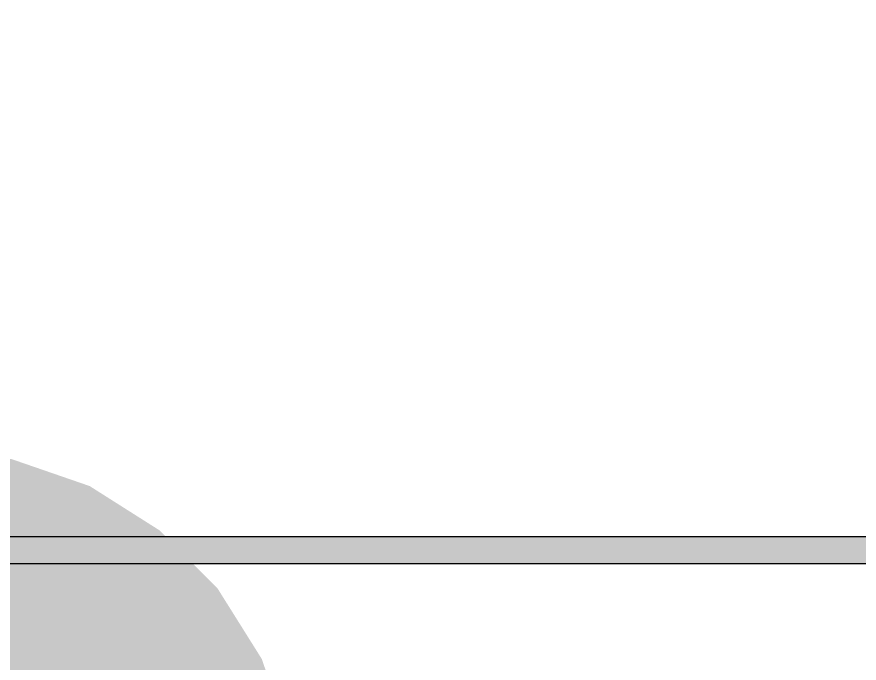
# Model space of a CAD drawing. Extents: x 171 to 1038, y -1303 to 275.
# Drawn here: x 243.99 to 275.4, y 136.36 to 160.44 of the extents above; entities that cross this region are included whole.
import ezdxf

# ---------------------------------------------------------------- set-up
doc = ezdxf.new("R2010")
doc.units = 0
doc.header["$LTSCALE"] = 12
doc.header["$MEASUREMENT"] = 0
for name, color, linetype in [('GREEN', 84, 'CONTINUOUS'), ('L25', 1, 'CONTINUOUS'), ('L35', 3, 'CONTINUOUS')]:
    doc.layers.add(name, color=color, linetype=linetype)

msp = doc.modelspace()

# ---------------------------------------------------------------- hatches: boundary and pattern name
at = {"layer": 'GREEN'}
h = msp.add_hatch(color=256, dxfattribs=at)
h.paths.add_polyline_path([(254.467, 101.947), (254.441, 101.947)], flags=16)
edge = h.paths.add_edge_path()
edge.add_line((246.76, 103.055), (254.467, 103.055))
edge.add_line((254.467, 103.055), (254.467, 101.947))
edge.add_line((254.132, 98.879), (254.467, 101.947))
edge.add_line((254.132, 98.879), (253.127, 95.967))
edge.add_line((253.127, 95.967), (251.477, 93.363))
edge.add_line((251.477, 93.363), (249.312, 91.172))
edge.add_line((249.312, 91.172), (246.708, 89.523))
edge.add_line((246.708, 89.523), (243.796, 88.517))
edge.add_line((243.796, 88.517), (240.729, 88.182))
edge.add_line((240.729, 88.182), (237.481, 88.595))
edge.add_line((237.481, 88.595), (234.413, 89.755))
edge.add_line((234.413, 89.755), (231.733, 91.61))
edge.add_line((231.733, 91.61), (229.593, 94.085))
edge.add_line((229.593, 94.085), (228.098, 96.998))
edge.add_line((228.098, 96.998), (226.165, 103.261))
edge.add_line((226.165, 103.261), (225.005, 109.705))
edge.add_line((225.005, 109.705), (224.619, 116.252))
edge.add_line((224.619, 116.252), (225.005, 122.773))
edge.add_line((225.005, 122.773), (226.165, 129.217))
edge.add_line((226.165, 129.217), (228.098, 135.481))
edge.add_line((228.098, 135.481), (229.593, 138.393))
edge.add_line((229.593, 138.393), (231.733, 140.868))
edge.add_line((231.733, 140.868), (234.413, 142.724))
edge.add_line((234.413, 142.724), (237.481, 143.909))
edge.add_line((237.481, 143.909), (240.729, 144.296))
edge.add_line((240.729, 144.296), (243.796, 143.961))
edge.add_line((243.796, 143.961), (246.708, 142.956))
edge.add_line((246.708, 142.956), (249.312, 141.306))
edge.add_line((249.312, 141.306), (251.477, 139.141))
edge.add_line((251.477, 139.141), (253.127, 136.512))
edge.add_line((253.127, 136.512), (254.132, 133.599))
edge.add_line((254.132, 133.599), (254.467, 130.532))
edge.add_line((254.467, 130.532), (246.76, 130.532))
edge.add_line((246.76, 130.532), (246.322, 132.852))
edge.add_line((246.322, 132.852), (245.007, 134.836))
edge.add_line((245.007, 134.836), (243.048, 136.151))
edge.add_line((243.048, 136.151), (240.729, 136.589))
edge.add_line((240.729, 136.589), (238.409, 136.125))
edge.add_line((238.409, 136.125), (236.476, 134.759))
edge.add_line((236.476, 134.759), (235.238, 132.749))
edge.add_line((235.238, 132.749), (233.408, 126.279))
edge.add_line((233.408, 126.279), (232.48, 119.603))
edge.add_line((232.48, 119.603), (232.48, 112.875))
edge.add_line((232.48, 112.875), (233.408, 106.225))
edge.add_line((233.408, 106.225), (235.238, 99.756))
edge.add_line((235.238, 99.756), (236.476, 97.719))
edge.add_line((236.476, 97.719), (238.409, 96.379))
edge.add_line((238.409, 96.379), (240.729, 95.889))
edge.add_line((240.729, 95.889), (243.048, 96.353))
edge.add_line((243.048, 96.353), (245.007, 97.668))
edge.add_line((245.007, 97.668), (246.322, 99.627))
edge.add_line((246.322, 99.627), (246.76, 101.947))
edge.add_line((246.76, 101.947), (246.76, 103.055))
edge = h.paths.add_edge_path(flags=16)
edge.add_line((254.467, 103.055), (254.441, 103.055))
edge.add_line((240.729, 144.296), (240.703, 144.296))
edge.add_line((228.098, 135.481), (228.073, 135.481))
edge.add_line((228.098, 96.998), (228.073, 96.998))
edge.add_line((240.729, 88.182), (240.703, 88.182))
at = {"layer": 'L25'}
h = msp.add_hatch(color=256, dxfattribs=at)
edge = h.paths.add_edge_path(flags=16)
edge.add_line((333.08, 141.06), (203.08, 141.06))
edge.add_arc((203.08, 150.06), 9, 180, 270, ccw=False)
edge.add_line((194.08, 150.06), (194.08, 265.06))
edge.add_arc((203.08, 265.06), 9, 90, 180, ccw=False)
edge.add_line((203.08, 274.06), (333.08, 274.06))
edge.add_arc((333.08, 265.06), 9, 0, 90, ccw=False)
edge.add_line((342.08, 265.06), (342.08, 150.06))
edge.add_arc((333.08, 150.06), 9, -90, 0, ccw=False)
edge = h.paths.add_edge_path()
edge.add_line((333.08, 140.06), (203.08, 140.06))
edge.add_arc((203.08, 150.06), 10, 180, 270, ccw=False)
edge.add_line((193.08, 150.06), (193.08, 265.06))
edge.add_arc((203.08, 265.06), 10, 90, 180, ccw=False)
edge.add_line((203.08, 275.06), (333.08, 275.06))
edge.add_arc((333.08, 265.06), 10, 0, 90, ccw=False)
edge.add_line((343.08, 265.06), (343.08, 150.06))
edge.add_arc((333.08, 150.06), 10, -90, 0, ccw=False)

# ---------------------------------------------------------------- linework, layer by layer
at = {"layer": 'L35'}
for points in [[(333.08, 140.06), (203.08, 140.06, -0.414214), (193.08, 150.06), (193.08, 265.06, -0.414214), (203.08, 275.06), (333.08, 275.06, -0.414214), (343.08, 265.06), (343.08, 150.06, -0.414214)], [(333.08, 141.06), (203.08, 141.06, -0.414214), (194.08, 150.06), (194.08, 265.06, -0.414214), (203.08, 274.06), (333.08, 274.06, -0.414214), (342.08, 265.06), (342.08, 150.06, -0.414214)]]:
    msp.add_lwpolyline(points, format="xyb", close=True, dxfattribs=at)

doc.saveas('drawing.dxf')
